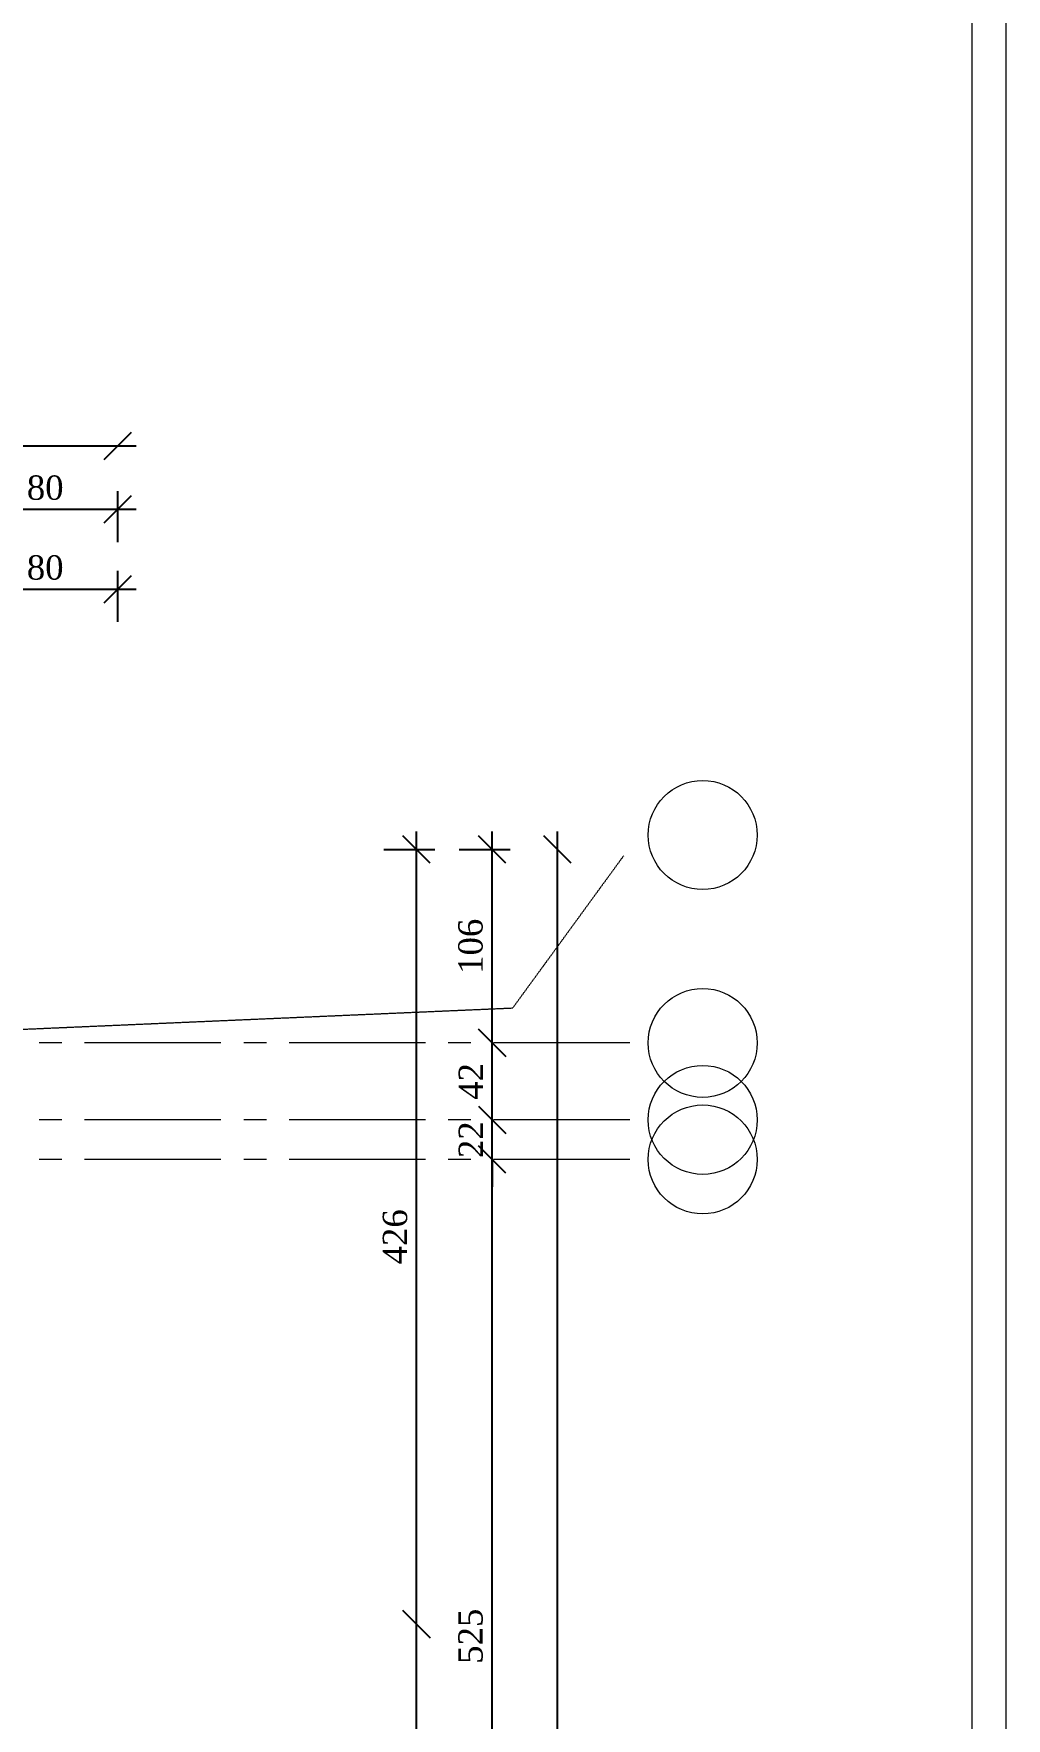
# Model space of a CAD drawing. Header units: millimetres. Extents: x 1373 to 40779, y 1939 to 6439.
# Drawn here: x 15633 to 16168, y 4584 to 5511 of the extents above; entities that cross this region are included whole.
import ezdxf

# ---------------------------------------------------------------- set-up
doc = ezdxf.new("R2010")
doc.units = ezdxf.units.MM
doc.linetypes.add('IMPORT-CENTER2', pattern=[112.5, 75, -12.5, 12.5, -12.5])
doc.linetypes.add('Sovrapposto', pattern=[0.396875, 0.238125, -0.15875])
for name, color, linetype, lineweight in [('A-ANNO-DIMS', 211, 'Continuous', 18), ('S-GRID', 252, 'IMPORT-CENTER2', 5), ('S-GRID-IDEN', 1, 'Continuous', 18)]:
    doc.layers.add(name, color=color, linetype=linetype, lineweight=lineweight)
doc.styles.add('Times New Roman', font='times.ttf', dxfattribs={"height": 13.4})
doc.dimstyles.new('2_0_mm_-_Arial', dxfattribs={"dimscale": 30.48, "dimtxt": 14.029207, "dimasz": 0.492126, "dimexe": 0.328084, "dimexo": 0.625, "dimgap": 0.164042, "dimtad": 1, "dimdec": 0, "dimtxsty": 'Times New Roman', "dimblk1": 'OBLIQUE', "dimblk2": 'OBLIQUE', "dimsah": 1, "dimcen": 2.5, "dimdle": 0.328084, "dimazin": 3, "dimtfac": 1, "dimtix": 1, "dimtmove": 0, "dimatfit": 3, "dimfxl": 0.656168, "dimfxlon": 1, "dimtvp": 1, "dimarcsym": 2})
doc.dimstyles.new('2_0_mm_-_Arial_2', dxfattribs={"dimscale": 30.48, "dimtxt": 14.029207, "dimasz": 0.492126, "dimexe": 0.328084, "dimexo": 0.625, "dimgap": 0.164042, "dimtad": 1, "dimdec": 0, "dimtxsty": 'Times New Roman', "dimblk1": 'OBLIQUE', "dimblk2": 'OBLIQUE', "dimsah": 1, "dimcen": 2.5, "dimdle": 0.328084, "dimazin": 3, "dimtfac": 1, "dimtix": 1, "dimtmove": 0, "dimatfit": 3, "dimfxl": 0.656168, "dimfxlon": 1, "dimtvp": 1, "dimarcsym": 2})

# ---------------------------------------------------------------- blocks, each defined once
blk = doc.blocks.new('Grid - 3_0mm mit Kreis-1799268-1_ NORMAL KAT')
at = {"layer": 'S-GRID-IDEN'}
blk.add_circle((0, 0), 0.3, dxfattribs=at)
blk = doc.blocks.new('_Oblique')
at = {"color": 0, "linetype": 'ByBlock', "lineweight": -2}
blk.add_line((-0.5, -0.5), (0.5, 0.5), dxfattribs=at)
blk = doc.blocks.new('*D17900')
at = {"layer": 'A-ANNO-DIMS', "color": 0, "lineweight": -2, "transparency": 16777216}
for p, q in [((15679.66, 5231.34), (15679.66, 5259.43)), ((15589.66, 5249.43), (15689.66, 5249.43))]:
    blk.add_line(p, q, dxfattribs=at)
at = {"layer": 'Defpoints', "color": 0, "transparency": 16777216}
for p in [(15679.66, 5249.43), (15599.66, 5229.43), (15679.66, 5229.43)]:
    blk.add_point(p, dxfattribs=at)
at = {"layer": 'A-ANNO-DIMS', "color": 0, "lineweight": -2, "transparency": 16777216, "xscale": 15, "yscale": 15, "zscale": 15, "rotation": 180}
blk.add_blockref('_Oblique', (15599.66, 5249.43), dxfattribs=at)
at = {"layer": 'A-ANNO-DIMS', "color": 0, "lineweight": -2, "transparency": 16777216, "xscale": 15, "yscale": 15, "zscale": 15}
blk.add_blockref('_Oblique', (15679.66, 5249.43), dxfattribs=at)
at = {"layer": 'A-ANNO-DIMS', "color": 0, "transparency": 16777216, "insert": (15639.66, 5261.25), "char_height": 13.4, "width": 36.4299, "attachment_point": 5, "style": 'Times New Roman'}
blk.add_mtext('\\A1;80', dxfattribs=at)
blk = doc.blocks.new('*D17901')
at = {"layer": 'A-ANNO-DIMS', "color": 0, "lineweight": -2, "transparency": 16777216}
for p, q in [((13305.71, 5266.23), (13305.71, 5294.32)), ((13295.71, 5284.32), (15689.66, 5284.32))]:
    blk.add_line(p, q, dxfattribs=at)
at = {"layer": 'Defpoints', "color": 0, "transparency": 16777216}
for p in [(15679.66, 5284.32), (13305.71, 5264.32), (15679.66, 5264.32)]:
    blk.add_point(p, dxfattribs=at)
at = {"layer": 'A-ANNO-DIMS', "color": 0, "lineweight": -2, "transparency": 16777216, "xscale": 15, "yscale": 15, "zscale": 15, "rotation": 180}
blk.add_blockref('_Oblique', (13305.71, 5284.32), dxfattribs=at)
at = {"layer": 'A-ANNO-DIMS', "color": 0, "lineweight": -2, "transparency": 16777216, "xscale": 15, "yscale": 15, "zscale": 15}
blk.add_blockref('_Oblique', (15679.66, 5284.32), dxfattribs=at)
at = {"layer": 'A-ANNO-DIMS', "color": 0, "transparency": 16777216, "insert": (14492.68, 5296.16), "char_height": 13.4, "width": 24.2866, "attachment_point": 5, "style": 'Times New Roman'}
blk.add_mtext('\\A1;2374', dxfattribs=at)
blk = doc.blocks.new('*D17915')
at = {"layer": 'A-ANNO-DIMS', "color": 0, "lineweight": -2, "transparency": 16777216}
for p, q in [((15679.66, 5187.38), (15679.66, 5215.47)), ((15589.66, 5205.47), (15689.66, 5205.47))]:
    blk.add_line(p, q, dxfattribs=at)
at = {"layer": 'Defpoints', "color": 0, "transparency": 16777216}
for p in [(15679.66, 5205.47), (15599.66, 5185.47), (15679.66, 5185.47)]:
    blk.add_point(p, dxfattribs=at)
at = {"layer": 'A-ANNO-DIMS', "color": 0, "lineweight": -2, "transparency": 16777216, "xscale": 15, "yscale": 15, "zscale": 15, "rotation": 180}
blk.add_blockref('_Oblique', (15599.66, 5205.47), dxfattribs=at)
at = {"layer": 'A-ANNO-DIMS', "color": 0, "lineweight": -2, "transparency": 16777216, "xscale": 15, "yscale": 15, "zscale": 15}
blk.add_blockref('_Oblique', (15679.66, 5205.47), dxfattribs=at)
at = {"layer": 'A-ANNO-DIMS', "color": 0, "transparency": 16777216, "insert": (15639.66, 5217.29), "char_height": 13.4, "width": 24.2866, "attachment_point": 5, "style": 'Times New Roman'}
blk.add_mtext('\\A1;80', dxfattribs=at)
blk = doc.blocks.new('*D17925')
at = {"layer": 'A-ANNO-DIMS', "color": 0, "lineweight": -2, "transparency": 16777216}
blk.add_line((15843.97, 4475.87), (15843.97, 4645.72), dxfattribs=at)
at = {"layer": 'Defpoints', "color": 0, "transparency": 16777216}
for p in [(15823.97, 4635.72), (15843.97, 4635.72), (15823.97, 4485.87)]:
    blk.add_point(p, dxfattribs=at)
at = {"layer": 'A-ANNO-DIMS', "color": 0, "lineweight": -2, "transparency": 16777216, "xscale": 15, "yscale": 15, "zscale": 15}
for p, rotation in [((15843.97, 4635.72), 90), ((15843.97, 4485.87), 270)]:
    blk.add_blockref('_Oblique', p, dxfattribs=dict(at, rotation=rotation))
at = {"layer": 'A-ANNO-DIMS', "color": 0, "transparency": 16777216, "insert": (15832.15, 4560.8), "char_height": 13.4, "width": 24.2866, "attachment_point": 5, "rotation": 90, "style": 'Times New Roman'}
blk.add_mtext('\\A1;150', dxfattribs=at)
blk = doc.blocks.new('*D17926')
at = {"layer": 'A-ANNO-DIMS', "color": 0, "lineweight": -2, "transparency": 16777216}
for p, q in [((15843.97, 4625.72), (15843.97, 5072.09)), ((15825.87, 5062.09), (15853.97, 5062.09))]:
    blk.add_line(p, q, dxfattribs=at)
at = {"layer": 'Defpoints', "color": 0, "transparency": 16777216}
for p in [(15823.97, 5062.09), (15843.97, 5062.09), (15823.97, 4635.72)]:
    blk.add_point(p, dxfattribs=at)
at = {"layer": 'A-ANNO-DIMS', "color": 0, "lineweight": -2, "transparency": 16777216, "xscale": 15, "yscale": 15, "zscale": 15}
for p, rotation in [((15843.97, 5062.09), 90), ((15843.97, 4635.72), 270)]:
    blk.add_blockref('_Oblique', p, dxfattribs=dict(at, rotation=rotation))
at = {"layer": 'A-ANNO-DIMS', "color": 0, "transparency": 16777216, "insert": (15832.15, 4848.91), "char_height": 13.4, "width": 36.4299, "attachment_point": 5, "rotation": 90, "style": 'Times New Roman'}
blk.add_mtext('\\A1;426', dxfattribs=at)
blk = doc.blocks.new('*D17932')
at = {"layer": 'A-ANNO-DIMS', "color": 0, "lineweight": -2, "transparency": 16777216}
blk.add_line((15885.5, 4356.56), (15885.5, 4901.52), dxfattribs=at)
at = {"layer": 'Defpoints', "color": 0, "transparency": 16777216}
for p in [(15865.5, 4891.52), (15885.5, 4891.52), (15865.5, 4366.56)]:
    blk.add_point(p, dxfattribs=at)
at = {"layer": 'A-ANNO-DIMS', "color": 0, "lineweight": -2, "transparency": 16777216, "xscale": 15, "yscale": 15, "zscale": 15}
for p, rotation in [((15885.5, 4891.52), 90), ((15885.5, 4366.56), 270)]:
    blk.add_blockref('_Oblique', p, dxfattribs=dict(at, rotation=rotation))
at = {"layer": 'A-ANNO-DIMS', "color": 0, "transparency": 16777216, "insert": (15873.69, 4629.04), "char_height": 13.4, "width": 36.4299, "attachment_point": 5, "rotation": 90, "style": 'Times New Roman'}
blk.add_mtext('\\A1;525', dxfattribs=at)
blk = doc.blocks.new('*D17933')
at = {"layer": 'A-ANNO-DIMS', "color": 0, "lineweight": -2, "transparency": 16777216}
for p, q in [((15885.5, 4913.29), (15885.5, 4928.29)), ((15885.5, 4891.52), (15885.5, 4913.29)), ((15885.5, 4891.52), (15885.5, 4876.52))]:
    blk.add_line(p, q, dxfattribs=at)
at = {"layer": 'Defpoints', "color": 0, "transparency": 16777216}
for p in [(15865.5, 4913.29), (15885.5, 4913.29), (15865.5, 4891.52)]:
    blk.add_point(p, dxfattribs=at)
at = {"layer": 'A-ANNO-DIMS', "color": 0, "lineweight": -2, "transparency": 16777216, "xscale": 15, "yscale": 15, "zscale": 15}
for p, rotation in [((15885.5, 4913.29), 270), ((15885.5, 4891.52), 90)]:
    blk.add_blockref('_Oblique', p, dxfattribs=dict(at, rotation=rotation))
at = {"layer": 'A-ANNO-DIMS', "color": 0, "transparency": 16777216, "insert": (15873.8, 4902.4), "char_height": 13.4, "width": 24.2866, "attachment_point": 5, "rotation": 90, "style": 'Times New Roman'}
blk.add_mtext('\\A1;22', dxfattribs=at)
blk = doc.blocks.new('*D17934')
at = {"layer": 'A-ANNO-DIMS', "color": 0, "lineweight": -2, "transparency": 16777216}
blk.add_line((15885.5, 4903.29), (15885.5, 4965.66), dxfattribs=at)
at = {"layer": 'Defpoints', "color": 0, "transparency": 16777216}
for p in [(15865.5, 4955.66), (15885.5, 4955.66), (15865.5, 4913.29)]:
    blk.add_point(p, dxfattribs=at)
at = {"layer": 'A-ANNO-DIMS', "color": 0, "lineweight": -2, "transparency": 16777216, "xscale": 15, "yscale": 15, "zscale": 15}
for p, rotation in [((15885.5, 4955.66), 90), ((15885.5, 4913.29), 270)]:
    blk.add_blockref('_Oblique', p, dxfattribs=dict(at, rotation=rotation))
at = {"layer": 'A-ANNO-DIMS', "color": 0, "transparency": 16777216, "insert": (15873.8, 4934.47), "char_height": 13.4, "width": 36.4299, "attachment_point": 5, "rotation": 90, "style": 'Times New Roman'}
blk.add_mtext('\\A1;42', dxfattribs=at)
blk = doc.blocks.new('*D17935')
at = {"layer": 'A-ANNO-DIMS', "color": 0, "lineweight": -2, "transparency": 16777216}
for p, q in [((15885.5, 4945.66), (15885.5, 5072.09)), ((15867.41, 5062.09), (15895.5, 5062.09))]:
    blk.add_line(p, q, dxfattribs=at)
at = {"layer": 'Defpoints', "color": 0, "transparency": 16777216}
for p in [(15865.5, 5062.09), (15885.5, 5062.09), (15865.5, 4955.66)]:
    blk.add_point(p, dxfattribs=at)
at = {"layer": 'A-ANNO-DIMS', "color": 0, "lineweight": -2, "transparency": 16777216, "xscale": 15, "yscale": 15, "zscale": 15}
for p, rotation in [((15885.5, 5062.09), 90), ((15885.5, 4955.66), 270)]:
    blk.add_blockref('_Oblique', p, dxfattribs=dict(at, rotation=rotation))
at = {"layer": 'A-ANNO-DIMS', "color": 0, "transparency": 16777216, "insert": (15873.69, 5008.87), "char_height": 13.4, "width": 24.2866, "attachment_point": 5, "rotation": 90, "style": 'Times New Roman'}
blk.add_mtext('\\A1;106', dxfattribs=at)
blk = doc.blocks.new('*D17936')
at = {"layer": 'A-ANNO-DIMS', "color": 0, "lineweight": -2, "transparency": 16777216}
for p, q in [((15921.51, 3213.81), (15921.51, 5072.09)), ((15903.42, 3223.81), (15931.51, 3223.81))]:
    blk.add_line(p, q, dxfattribs=at)
at = {"layer": 'Defpoints', "color": 0, "transparency": 16777216}
for p in [(15901.51, 5062.09), (15921.51, 5062.09), (15901.51, 3223.81)]:
    blk.add_point(p, dxfattribs=at)
at = {"layer": 'A-ANNO-DIMS', "color": 0, "lineweight": -2, "transparency": 16777216, "xscale": 15, "yscale": 15, "zscale": 15}
for p, rotation in [((15921.51, 5062.09), 90), ((15921.51, 3223.81), 270)]:
    blk.add_blockref('_Oblique', p, dxfattribs=dict(at, rotation=rotation))
at = {"layer": 'A-ANNO-DIMS', "color": 0, "transparency": 16777216, "insert": (15909.69, 4142.95), "char_height": 13.4, "width": 36.4299, "attachment_point": 5, "rotation": 90, "style": 'Times New Roman'}
blk.add_mtext('\\A1;1838', dxfattribs=at)
blk = doc.blocks.new('Grid - 3_0mm mit Kreis-1799268-1_BODRUM KAT')
at = {"layer": 'S-GRID-IDEN'}
blk.add_circle((0, 0), 0.3, dxfattribs=at)

msp = doc.modelspace()

# ---------------------------------------------------------------- linework, layer by layer
at = {"layer": 'A-ANNO-DIMS', "lineweight": 18, "ltscale": 2}
for points in [[(12852.17, 1972.36), (16168.37, 1969.9), (16168.37, 6402.41), (12852.17, 6404.86)], [(12870.92, 1991.11), (16149.62, 1988.65), (16149.62, 6383.66), (12870.92, 6386.11)]]:
    msp.add_lwpolyline(points, close=True, dxfattribs=at)
at = {"layer": 'S-GRID', "lineweight": 18}
for p, q in [((15961.37, 4955.66), (12987.74, 4955.66)), ((15961.37, 4913.29), (12987.74, 4913.29)), ((15961.37, 4891.52), (12987.74, 4891.52))]:
    msp.add_line(p, q, dxfattribs=at)
at = {"layer": 'S-GRID', "linetype": 'Sovrapposto', "lineweight": 18}
for points in [[(15957.91, 5058.74), (15896.86, 4974.92)], [(12970.67, 4830.3), (13023.95, 4883.79), (13405.71, 4891.52), (14480.49, 4913.29), (15454.18, 4955.66), (15896.86, 4974.92)]]:
    msp.add_lwpolyline(points, dxfattribs=at)

# ---------------------------------------------------------------- block references
at = {"layer": 'S-GRID-IDEN', "xscale": 99.99999999999993, "yscale": 99.99999999999993, "zscale": 99.99999999999993, "rotation": 89.99999999999982}
for name, p in [('Grid - 3_0mm mit Kreis-1799268-1_BODRUM KAT', (16001.37, 5070.12)), ('Grid - 3_0mm mit Kreis-1799268-1_ NORMAL KAT', (16001.37, 4955.66)), ('Grid - 3_0mm mit Kreis-1799268-1_ NORMAL KAT', (16001.37, 4913.29)), ('Grid - 3_0mm mit Kreis-1799268-1_ NORMAL KAT', (16001.37, 4891.52))]:
    msp.add_blockref(name, p, dxfattribs=at)

# ---------------------------------------------------------------- dimensions: what is measured, and where the dimension line sits
at = {"layer": 'A-ANNO-DIMS'}
for base, p1, p2, override, picture, middle in [((15679.66, 5284.32), (13305.71, 5264.32), (15679.66, 5264.32), {"dimse1": 0, "dimse2": 1, "dimfxl": 2373.952709}, '*D17901', (14492.68, 5296.16)), ((15679.66, 5249.43), (15599.66, 5229.43), (15679.66, 5229.43), {"dimse1": 1, "dimse2": 0, "dimfxl": 79.997838}, '*D17900', (15639.66, 5261.25)), ((15679.66, 5205.47), (15599.66, 5185.47), (15679.66, 5185.47), {"dimse1": 1, "dimse2": 0, "dimfxl": 79.997838}, '*D17915', (15639.66, 5217.29))]:
    dim = msp.add_linear_dim(base=base, p1=p1, p2=p2, dimstyle='2_0_mm_-_Arial', override=override, dxfattribs=at)
    dim.commit()
    dim.dimension.update_dxf_attribs({"geometry": picture, "text_midpoint": middle})
for base, p1, p2, dimstyle, override, picture, middle in [((15843.97, 5062.09), (15823.97, 4635.72), (15823.97, 5062.09), '2_0_mm_-_Arial', {"dimse1": 1, "dimse2": 0, "dimfxl": 426.362747}, '*D17926', (15832.15, 4848.91)), ((15885.5, 5062.09), (15865.5, 4955.66), (15865.5, 5062.09), '2_0_mm_-_Arial_2', {"dimse1": 1, "dimse2": 0, "dimfxl": 106.425713}, '*D17935', (15873.69, 5008.87)), ((15921.51, 5062.09), (15901.51, 3223.81), (15901.51, 5062.09), '2_0_mm_-_Arial_2', {"dimse1": 0, "dimse2": 1, "dimfxl": 1838.28041}, '*D17936', (15909.69, 4142.95)), ((15885.5, 4955.66), (15865.5, 4913.29), (15865.5, 4955.66), '2_0_mm_-_Arial_2', {"dimse1": 1, "dimse2": 1, "dimfxl": 42.375807}, '*D17934', (15873.8, 4934.47)), ((15885.5, 4913.29), (15865.5, 4891.52), (15865.5, 4913.29), '2_0_mm_-_Arial_2', {"dimse1": 1, "dimse2": 1, "dimfxl": 21.767695}, '*D17933', (15873.8, 4902.4)), ((15885.5, 4891.52), (15865.5, 4366.56), (15865.5, 4891.52), '2_0_mm_-_Arial', {"dimse1": 1, "dimse2": 1, "dimfxl": 524.957777}, '*D17932', (15873.69, 4629.04)), ((15843.97, 4635.72), (15823.97, 4485.87), (15823.97, 4635.72), '2_0_mm_-_Arial', {"dimse1": 1, "dimse2": 1, "dimfxl": 149.858167}, '*D17925', (15832.15, 4560.8))]:
    dim = msp.add_linear_dim(base=base, p1=p1, p2=p2, angle=90, dimstyle=dimstyle, override=override, dxfattribs=at)
    dim.commit()
    dim.dimension.update_dxf_attribs({"geometry": picture, "text_midpoint": middle})

doc.saveas('drawing.dxf')
